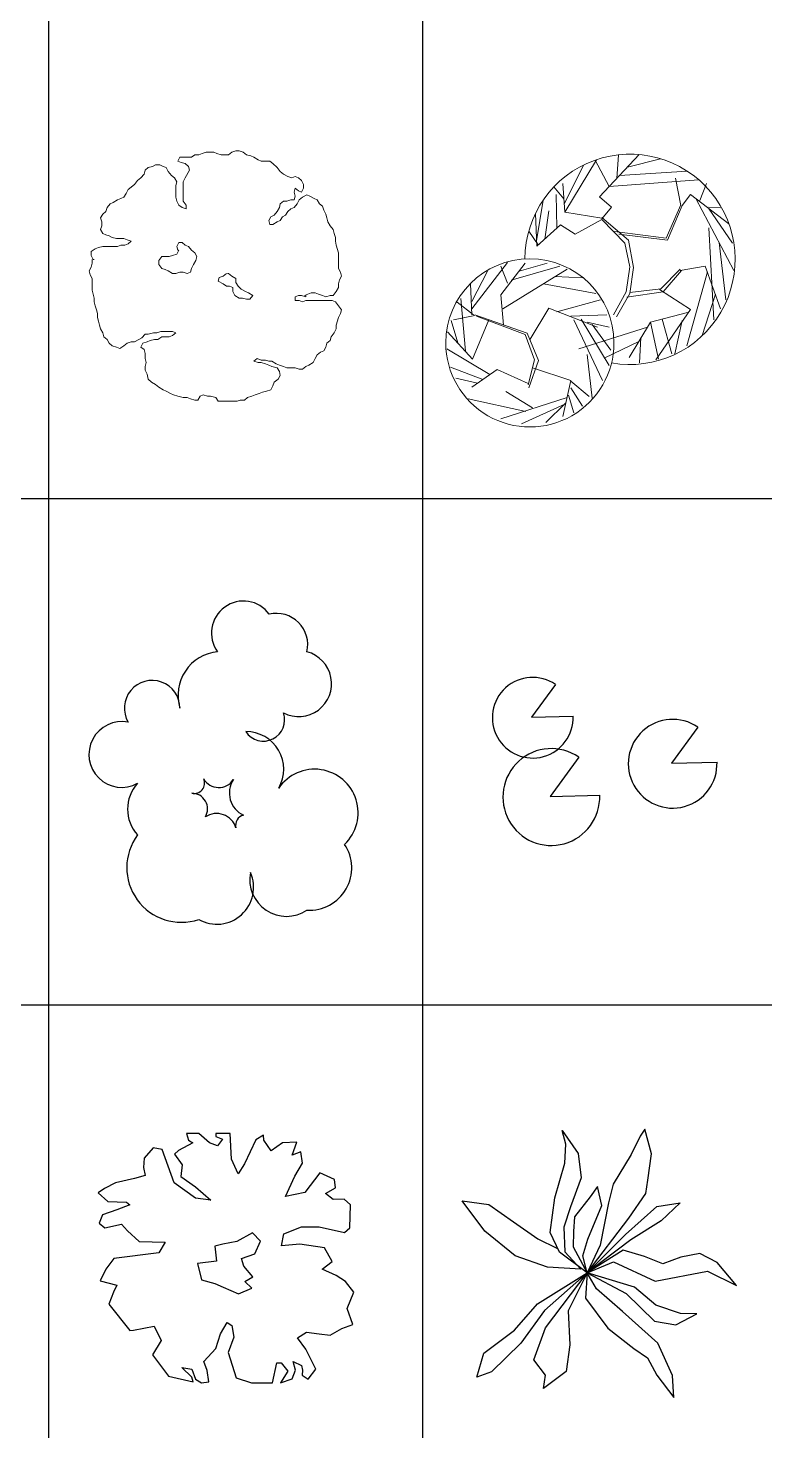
# Model space of a CAD drawing. Header units: millimetres. Extents: x -4017 to 59953, y -688 to 66564.
# Drawn here: x 28710 to 32926, y 26172 to 34195 of the extents above; entities that cross this region are included whole.
import ezdxf

# ---------------------------------------------------------------- set-up
doc = ezdxf.new("R2010")
doc.units = ezdxf.units.MM
doc.layers.add('www.cad-blocks.net', color=7, linetype='Continuous')

# ---------------------------------------------------------------- blocks, each defined once
blk = doc.blocks.new('A$C516926BB')
for p, q in [((31.2861, 38.5194), (31.2861, 0)), ((33.426, 38.5194), (33.426, 0)), ((0, 22.1292), (62.4121, 22.1292)), ((0, 19.2339), (62.4121, 19.2339))]:
    blk.add_line(p, q)
blk = doc.blocks.new('A$C5BF34323')
at = {"color": 0, "lineweight": 0}
for p, q in [((0.5201, 1.3952), (0.5082, 1.3737)), ((0.5082, 1.3737), (0.5265, 1.3659)), ((0.5865, 1.3952), (0.5201, 1.3952)), ((0.5265, 1.3659), (0.5505, 1.3591)), ((0.6048, 1.4098), (0.5865, 1.3952)), ((0.6288, 1.4098), (0.6048, 1.4098)), ((0.6472, 1.4176), (0.6288, 1.4098)), ((0.6711, 1.4255), (0.6472, 1.4176)), ((0.7135, 1.4255), (0.6711, 1.4255)), ((0.7319, 1.4176), (0.7135, 1.4255)), ((0.7558, 1.4098), (0.7319, 1.4176)), ((0.7982, 1.4098), (0.7558, 1.4098)), ((0.8166, 1.4255), (0.7982, 1.4098)), ((0.8405, 1.4323), (0.8166, 1.4255)), ((0.8589, 1.4323), (0.8405, 1.4323)), ((0.8829, 1.4255), (0.8589, 1.4323)), ((0.9013, 1.4098), (0.8829, 1.4255)), ((0.9252, 1.403), (0.9013, 1.4098)), ((0.9436, 1.3952), (0.9252, 1.403)), ((0.9676, 1.3806), (0.9436, 1.3952)), ((0.9859, 1.3737), (0.9676, 1.3806)), ((1.0339, 1.3737), (0.9859, 1.3737)), ((1.0523, 1.3591), (1.0339, 1.3737)), ((0.3148, 1.2996), (0.2964, 1.2772)), ((0.3204, 1.322), (0.3148, 1.2996)), ((0.3388, 1.3367), (0.3204, 1.322)), ((0.3627, 1.3435), (0.3388, 1.3367)), ((0.3811, 1.3513), (0.3627, 1.3435)), ((0.4051, 1.3513), (0.3811, 1.3513)), ((0.4235, 1.3435), (0.4051, 1.3513)), ((0.4418, 1.3367), (0.4235, 1.3435)), ((0.4538, 1.3142), (0.4418, 1.3367)), ((0.4714, 1.2918), (0.4538, 1.3142)), ((0.4898, 1.2772), (0.4714, 1.2918)), ((0.5505, 1.3591), (0.5689, 1.3435)), ((0.5745, 1.322), (0.5505, 1.2772)), ((0.5689, 1.3435), (0.5745, 1.322)), ((1.0762, 1.3367), (1.0523, 1.3591)), ((1.0946, 1.3142), (1.0762, 1.3367)), ((1.113, 1.2996), (1.0946, 1.3142)), ((1.137, 1.285), (1.113, 1.2996)), ((1.1609, 1.2772), (1.137, 1.285)), ((1.1793, 1.285), (1.1609, 1.2772)), ((1.1977, 1.2772), (1.1793, 1.285)), ((0.2237, 1.2108), (0.2117, 1.1884)), ((0.2605, 1.2401), (0.2237, 1.2108)), ((0.278, 1.2625), (0.2605, 1.2401)), ((0.2964, 1.2772), (0.278, 1.2625)), ((0.5018, 1.2557), (0.4898, 1.2772)), ((0.4962, 1.2332), (0.5018, 1.2557)), ((0.4962, 1.1669), (0.4962, 1.2332)), ((0.5505, 1.2772), (0.5385, 1.2557)), ((0.5385, 1.2557), (0.5385, 1.1445)), ((1.1737, 1.1962), (1.1793, 1.2186)), ((1.1793, 1.2186), (1.1977, 1.204)), ((1.2161, 1.2625), (1.1977, 1.2772)), ((1.1977, 1.204), (1.2161, 1.1962)), ((1.228, 1.2401), (1.2161, 1.2625)), ((1.2161, 1.1962), (1.228, 1.2186)), ((1.228, 1.2186), (1.228, 1.2401)), ((0.1206, 1.1298), (0.1031, 1.1074)), ((0.139, 1.1367), (0.1206, 1.1298)), ((0.163, 1.1523), (0.139, 1.1367)), ((0.1814, 1.1591), (0.163, 1.1523)), ((0.1997, 1.1669), (0.1814, 1.1591)), ((0.2117, 1.1884), (0.1997, 1.1669)), ((0.5018, 1.1445), (0.4962, 1.1669)), ((0.5137, 1.122), (0.5018, 1.1445)), ((0.5385, 1.1445), (0.5561, 1.122)), ((1.089, 1.1074), (1.0946, 1.1298)), ((1.0946, 1.1298), (1.113, 1.1445)), ((1.113, 1.1445), (1.1314, 1.1445)), ((1.1314, 1.1445), (1.1553, 1.1523)), ((1.1553, 1.1523), (1.1737, 1.1523)), ((1.1793, 1.1737), (1.1737, 1.1962)), ((1.1737, 1.1523), (1.1793, 1.1737)), ((1.1913, 1.1298), (1.1737, 1.1074)), ((1.2033, 1.1523), (1.1913, 1.1298)), ((1.2216, 1.1669), (1.2033, 1.1523)), ((1.2456, 1.1815), (1.2216, 1.1669)), ((1.264, 1.1737), (1.2456, 1.1815)), ((1.288, 1.1591), (1.264, 1.1737)), ((1.3063, 1.1523), (1.288, 1.1591)), ((1.3183, 1.1298), (1.3063, 1.1523)), ((1.3367, 1.1152), (1.3183, 1.1298)), ((0.0783, 1.0703), (0.0663, 1.0488)), ((0.0663, 1.0488), (0.0727, 1.0264)), ((0.0967, 1.0849), (0.0783, 1.0703)), ((0.1031, 1.1074), (0.0967, 1.0849)), ((0.5321, 1.1074), (0.5137, 1.122)), ((0.5561, 1.1006), (0.5321, 1.1074)), ((0.5561, 1.122), (0.5561, 1.1006)), ((1.0283, 1.0332), (1.0403, 1.0557)), ((1.0403, 1.0557), (1.0587, 1.0635)), ((1.0587, 1.0635), (1.0762, 1.0849)), ((1.0762, 1.0849), (1.089, 1.1074)), ((1.1066, 1.0557), (1.0946, 1.0332)), ((1.125, 1.0635), (1.1066, 1.0557)), ((1.137, 1.0849), (1.125, 1.0635)), ((1.1553, 1.1006), (1.137, 1.0849)), ((1.1737, 1.1074), (1.1553, 1.1006)), ((1.3431, 1.0927), (1.3367, 1.1152)), ((1.3551, 1.0703), (1.3431, 1.0927)), ((1.3607, 1.0488), (1.3551, 1.0703)), ((1.3671, 1.0264), (1.3607, 1.0488)), ((0.0727, 1.004), (0.0663, 0.9825)), ((0.0663, 0.9825), (0.0783, 0.9601)), ((0.0727, 1.0264), (0.0727, 1.004)), ((1.0339, 1.0118), (1.0283, 1.0332)), ((1.0523, 1.0118), (1.0339, 1.0118)), ((1.0762, 1.0264), (1.0523, 1.0118)), ((1.0946, 1.0332), (1.0762, 1.0264)), ((1.379, 1.004), (1.3671, 1.0264)), ((1.3974, 0.9825), (1.379, 1.004)), ((1.403, 0.9601), (1.3974, 0.9825)), ((0.0783, 0.8859), (0.0543, 0.8791)), ((0.0783, 0.9601), (0.0967, 0.9523)), ((0.163, 0.8859), (0.0783, 0.8859)), ((0.0967, 0.9523), (0.1151, 0.9454)), ((0.1151, 0.9454), (0.1334, 0.9376)), ((0.1334, 0.9376), (0.1574, 0.9308)), ((0.1574, 0.9308), (0.1997, 0.9308)), ((0.1814, 0.8937), (0.163, 0.8859)), ((0.2053, 0.8937), (0.1814, 0.8937)), ((0.1997, 0.9308), (0.2181, 0.923)), ((0.2237, 0.9005), (0.2053, 0.8937)), ((0.2181, 0.923), (0.2421, 0.9152)), ((0.2421, 0.9152), (0.2237, 0.9005)), ((0.5137, 0.9083), (0.5018, 0.8859)), ((0.5018, 0.8859), (0.5082, 0.8635)), ((0.5321, 0.9083), (0.5137, 0.9083)), ((0.5505, 0.8937), (0.5321, 0.9083)), ((0.5689, 0.8859), (0.5505, 0.8937)), ((0.5865, 0.8635), (0.5689, 0.8859)), ((1.4094, 0.9376), (1.403, 0.9601)), ((1.4094, 0.9152), (1.4094, 0.9376)), ((1.415, 0.8937), (1.4094, 0.9152)), ((1.4278, 0.8488), (1.415, 0.8937)), ((0.036, 0.8713), (0.012, 0.8566)), ((0.012, 0.8566), (0.012, 0.8342)), ((0.012, 0.8342), (0.024, 0.8118)), ((0.0184, 0.8118), (0.0184, 0.7903)), ((0.024, 0.8118), (0.0304, 0.8118)), ((0.0543, 0.8791), (0.036, 0.8713)), ((0.4171, 0.8274), (0.3995, 0.8049)), ((0.3995, 0.8049), (0.3995, 0.7825)), ((0.4594, 0.8274), (0.4171, 0.8274)), ((0.4778, 0.8342), (0.4594, 0.8274)), ((0.5018, 0.842), (0.4778, 0.8342)), ((0.5137, 0.8635), (0.5018, 0.842)), ((0.5082, 0.8635), (0.5137, 0.8635)), ((0.6048, 0.8488), (0.5865, 0.8635)), ((0.5984, 0.7825), (0.6112, 0.8049)), ((0.6168, 0.8274), (0.6048, 0.8488)), ((0.6112, 0.8049), (0.6168, 0.8274)), ((1.4278, 0.76), (1.4278, 0.8488)), ((0.012, 0.7679), (0, 0.7454)), ((0, 0.7454), (0.0064, 0.7239)), ((0.0064, 0.7239), (0.0184, 0.7015)), ((0.0184, 0.7903), (0.012, 0.7679)), ((0.3995, 0.7825), (0.4171, 0.76)), ((0.4171, 0.76), (0.4354, 0.7532)), ((0.4354, 0.7532), (0.4538, 0.7454)), ((0.4538, 0.7454), (0.4778, 0.7308)), ((0.4778, 0.7308), (0.4962, 0.7308)), ((0.4962, 0.7308), (0.5201, 0.7386)), ((0.5201, 0.7386), (0.5385, 0.7386)), ((0.5385, 0.7386), (0.5625, 0.7308)), ((0.5625, 0.7308), (0.5809, 0.7386)), ((0.5809, 0.7386), (0.5865, 0.76)), ((0.5865, 0.76), (0.5984, 0.7825)), ((0.7862, 0.7308), (0.7678, 0.7161)), ((0.7982, 0.7308), (0.7926, 0.7308)), ((0.8166, 0.7161), (0.7982, 0.7308)), ((1.4398, 0.7386), (1.4278, 0.76)), ((1.4454, 0.7161), (1.4398, 0.7386)), ((0.0184, 0.7015), (0.0184, 0.6352)), ((0.7439, 0.7083), (0.7383, 0.6869)), ((0.7383, 0.6869), (0.7678, 0.6722)), ((0.7678, 0.7161), (0.7439, 0.7083)), ((0.7678, 0.6722), (0.7862, 0.6576)), ((0.7862, 0.6576), (0.8046, 0.6576)), ((0.8046, 0.6576), (0.823, 0.6498)), ((0.8405, 0.7015), (0.8166, 0.7161)), ((0.823, 0.6498), (0.823, 0.6274)), ((0.8405, 0.6791), (0.8405, 0.7015)), ((0.8525, 0.6576), (0.8405, 0.6791)), ((0.8709, 0.642), (0.8525, 0.6576)), ((0.8949, 0.6274), (0.8709, 0.642)), ((1.415, 0.6274), (1.4278, 0.6498)), ((1.4278, 0.6722), (1.4334, 0.6937)), ((1.4278, 0.6498), (1.4278, 0.6722)), ((1.4334, 0.6937), (1.4454, 0.7161)), ((0.0184, 0.6352), (0.024, 0.6127)), ((0.024, 0.6127), (0.0304, 0.5903)), ((0.0304, 0.5903), (0.0304, 0.5688)), ((0.0304, 0.5688), (0.036, 0.5464)), ((0.823, 0.6274), (0.8349, 0.6059)), ((0.8349, 0.6059), (0.8589, 0.5903)), ((0.8589, 0.5903), (0.8773, 0.5903)), ((0.8773, 0.5903), (0.9013, 0.5835)), ((0.9132, 0.6205), (0.8949, 0.6274)), ((0.9013, 0.5835), (0.9196, 0.5835)), ((0.9372, 0.6059), (0.9132, 0.6205)), ((0.9196, 0.5835), (0.9372, 0.6059)), ((1.1793, 0.5981), (1.1977, 0.6059)), ((1.1793, 0.5756), (1.1793, 0.5981)), ((1.2033, 0.5756), (1.1793, 0.5756)), ((1.1977, 0.6059), (1.2161, 0.6059)), ((1.2216, 0.5688), (1.2033, 0.5756)), ((1.2161, 0.6059), (1.24, 0.5981)), ((1.24, 0.5756), (1.2216, 0.5688)), ((1.2336, 0.6059), (1.252, 0.6127)), ((1.24, 0.5981), (1.24, 0.6059)), ((1.391, 0.5756), (1.24, 0.5756)), ((1.252, 0.6127), (1.2704, 0.6205)), ((1.2704, 0.6205), (1.2944, 0.6205)), ((1.2944, 0.6205), (1.3127, 0.6127)), ((1.3127, 0.6127), (1.3367, 0.6059)), ((1.3367, 0.6059), (1.3551, 0.5981)), ((1.3551, 0.5981), (1.379, 0.6059)), ((1.379, 0.6059), (1.3974, 0.6059)), ((1.4094, 0.5688), (1.391, 0.5756)), ((1.3974, 0.6059), (1.415, 0.6274)), ((1.4278, 0.5464), (1.4094, 0.5688)), ((0.036, 0.5464), (0.0423, 0.5239)), ((0.0423, 0.5239), (0.0487, 0.5025)), ((0.0487, 0.5025), (0.0487, 0.48)), ((1.4454, 0.5239), (1.4278, 0.5464)), ((1.4278, 0.48), (1.4398, 0.5025)), ((1.4398, 0.5025), (1.4454, 0.5239)), ((0.0487, 0.48), (0.0543, 0.4576)), ((0.0543, 0.4576), (0.0607, 0.4351)), ((0.0607, 0.4351), (0.0663, 0.4137)), ((0.0663, 0.4137), (0.0783, 0.3912)), ((1.403, 0.3912), (1.415, 0.4137)), ((1.415, 0.4351), (1.4278, 0.48)), ((1.415, 0.4137), (1.415, 0.4351)), ((0.0783, 0.3912), (0.0847, 0.3688)), ((0.0847, 0.3688), (0.1031, 0.3542)), ((0.1031, 0.3542), (0.1151, 0.3317)), ((0.1151, 0.3317), (0.1334, 0.3171)), ((0.1997, 0.3171), (0.2181, 0.3317)), ((0.2181, 0.3317), (0.2421, 0.3395)), ((0.2421, 0.3395), (0.2605, 0.3395)), ((0.2605, 0.3395), (0.2844, 0.3542)), ((0.2844, 0.3542), (0.3028, 0.362)), ((0.3084, 0.3317), (0.2964, 0.3103)), ((0.3028, 0.362), (0.3204, 0.3834)), ((0.3324, 0.3395), (0.3084, 0.3317)), ((0.3204, 0.3834), (0.3388, 0.3834)), ((0.3508, 0.3473), (0.3324, 0.3395)), ((0.3388, 0.3834), (0.3691, 0.3912)), ((0.3747, 0.3542), (0.3508, 0.3473)), ((0.3691, 0.3912), (0.3875, 0.3912)), ((0.3931, 0.3542), (0.3747, 0.3542)), ((0.3875, 0.3912), (0.4115, 0.399)), ((0.4171, 0.3688), (0.3931, 0.3542)), ((0.4115, 0.399), (0.4778, 0.399)), ((0.4594, 0.3688), (0.4171, 0.3688)), ((0.4778, 0.3766), (0.4594, 0.3688)), ((0.4778, 0.399), (0.4962, 0.3912)), ((0.4962, 0.3912), (0.4778, 0.3766)), ((1.3551, 0.3103), (1.3607, 0.3317)), ((1.3607, 0.3317), (1.379, 0.3473)), ((1.379, 0.3473), (1.3854, 0.3688)), ((1.3854, 0.3688), (1.403, 0.3912)), ((0.1334, 0.3171), (0.1574, 0.3103)), ((0.1574, 0.3103), (0.1758, 0.3025)), ((0.1758, 0.3025), (0.1997, 0.3171)), ((0.2964, 0.3103), (0.3148, 0.2956)), ((0.3148, 0.2956), (0.3204, 0.2732)), ((0.3204, 0.2732), (0.3204, 0.2439)), ((0.3204, 0.2439), (0.3268, 0.2215)), ((0.9436, 0.2293), (0.962, 0.2439)), ((0.962, 0.2439), (0.9859, 0.2361)), ((1.2824, 0.2215), (1.2944, 0.2439)), ((1.2944, 0.2439), (1.3063, 0.2654)), ((1.3063, 0.2654), (1.3247, 0.281)), ((1.3247, 0.281), (1.3431, 0.2878)), ((1.3431, 0.2878), (1.3551, 0.3103)), ((0.3268, 0.2215), (0.3204, 0.199)), ((0.3204, 0.199), (0.3204, 0.1776)), ((0.3204, 0.1776), (0.3324, 0.1551)), ((0.9676, 0.2215), (0.9436, 0.2293)), ((0.9859, 0.2215), (0.9676, 0.2215)), ((0.9859, 0.2361), (1.0099, 0.2361)), ((1.0099, 0.2137), (0.9859, 0.2215)), ((1.0099, 0.2361), (1.0283, 0.2293)), ((1.0283, 0.2068), (1.0099, 0.2137)), ((1.0283, 0.2293), (1.0467, 0.2293)), ((1.0467, 0.199), (1.0283, 0.2068)), ((1.0467, 0.2293), (1.0706, 0.2137)), ((1.0762, 0.1922), (1.0467, 0.199)), ((1.0706, 0.2137), (1.089, 0.2068)), ((1.089, 0.1698), (1.0762, 0.1922)), ((1.089, 0.2068), (1.113, 0.199)), ((1.0946, 0.1473), (1.089, 0.1698)), ((1.113, 0.199), (1.1314, 0.1922)), ((1.1314, 0.1922), (1.1793, 0.1922)), ((1.1793, 0.1922), (1.2033, 0.1844)), ((1.2033, 0.1844), (1.2216, 0.1844)), ((1.2216, 0.1844), (1.24, 0.199)), ((1.24, 0.199), (1.2584, 0.2068)), ((1.2584, 0.2068), (1.2824, 0.2215)), ((0.3324, 0.1551), (0.3388, 0.1259)), ((0.3388, 0.1259), (0.3571, 0.1103)), ((0.3571, 0.1103), (0.3811, 0.0956)), ((0.3811, 0.0956), (0.3995, 0.081)), ((0.3995, 0.081), (0.4235, 0.0663)), ((1.0403, 0.0663), (1.0523, 0.0888)), ((1.0523, 0.0888), (1.0587, 0.1103)), ((1.0587, 0.1103), (1.0826, 0.1259)), ((1.0826, 0.1259), (1.0946, 0.1473)), ((0.4235, 0.0663), (0.4418, 0.0585)), ((0.4418, 0.0585), (0.4658, 0.0439)), ((0.4658, 0.0439), (0.4842, 0.0371)), ((0.4842, 0.0371), (0.5082, 0.0293)), ((0.5082, 0.0293), (0.5385, 0.0224)), ((0.5385, 0.0224), (0.5625, 0.0224)), ((0.5625, 0.0224), (0.5809, 0.0146)), ((0.5809, 0.0146), (0.6048, 0.0068)), ((0.6048, 0.0068), (0.6232, 0.0068)), ((0.6232, 0.0068), (0.6352, 0.0293)), ((0.6352, 0.0293), (0.6536, 0.0371)), ((0.6536, 0.0371), (0.6775, 0.0293)), ((0.6775, 0.0293), (0.6959, 0.0293)), ((0.6959, 0.0293), (0.7255, 0.0224)), ((0.7255, 0.0224), (0.7383, 0)), ((0.7383, 0), (0.8469, 0)), ((0.8469, 0), (0.8653, 0.0068)), ((0.8653, 0.0068), (0.8893, 0.0068)), ((0.8893, 0.0068), (0.9076, 0.0224)), ((0.9076, 0.0224), (0.9316, 0.0293)), ((0.9316, 0.0293), (0.95, 0.0371)), ((0.95, 0.0371), (0.974, 0.0439)), ((0.974, 0.0439), (0.9923, 0.0517)), ((0.9923, 0.0517), (1.0163, 0.0585)), ((1.0163, 0.0585), (1.0403, 0.0663))]:
    blk.add_line(p, q, dxfattribs=at)
blk = doc.blocks.new('A$C6FF76E15')
at = {"color": 0, "lineweight": 0}
for p, q in [((0.6814, 1.2284), (0.8623, 1.5286)), ((0.9348, 1.3753), (0.8543, 1.5258)), ((0.8798, 1.317), (1.1068, 1.5576)), ((0.9782, 1.4213), (0.9884, 1.5564)), ((1.0398, 1.4865), (1.228, 1.5342)), ((0.6778, 1.2746), (0.7868, 1.4974)), ((0.9945, 1.4386), (1.3812, 1.4632)), ((0.6755, 1.3049), (0.6189, 1.3738)), ((0.6814, 1.2284), (0.6687, 1.393)), ((0.9348, 1.3753), (1.4465, 1.4142)), ((1.3443, 1.2664), (1.3147, 1.4225)), ((1.4541, 1.2959), (1.4921, 1.393)), ((0.5196, 1.064), (0.5576, 1.298)), ((0.6358, 1.1384), (0.6307, 1.3297)), ((0.9474, 1.258), (0.8798, 1.317)), ((1.3527, 1.2664), (1.3992, 1.3297)), ((1.3992, 1.3297), (1.6188, 1.1609)), ((1.43, 1.306), (1.6483, 0.8951)), ((0.5209, 1.0343), (0.5124, 1.22)), ((0.5656, 1.0747), (0.5885, 1.2369)), ((0.8925, 1.1947), (0.6814, 1.2284)), ((0.8925, 1.1904), (0.9474, 1.258)), ((1.3443, 1.2706), (1.2599, 1.0807)), ((1.2683, 1.0681), (1.3527, 1.2664)), ((1.5022, 1.2505), (1.6399, 1.0512)), ((1.5048, 1.258), (1.5723, 1.2537)), ((0.6561, 1.1567), (0.5209, 1.0343)), ((0.7405, 1.1018), (0.6561, 1.1567)), ((0.8925, 1.1862), (0.7405, 1.1018)), ((0.8925, 1.1989), (1.0445, 1.0681)), ((1.0234, 1.0512), (0.8925, 1.1862)), ((1.5048, 1.1398), (1.5343, 0.6124)), ((0.5283, 1.041), (0.4749, 1.1207)), ((1.2599, 1.0807), (0.9643, 1.1187)), ((0.9896, 1.1018), (1.2683, 1.0681)), ((1.053, 0.9162), (1.0234, 1.0512)), ((1.0445, 1.0681), (1.0741, 0.912)), ((1.5639, 1.0554), (1.6019, 0.7263)), ((0.1494, 0.6757), (0.352, 0.9415)), ((0.1494, 0.7179), (0.238, 0.8909)), ((0.314, 0.7558), (0.4534, 0.9373)), ((0.352, 0.8233), (0.314, 0.9204)), ((0.3267, 0.6757), (0.6941, 0.9035)), ((0.3732, 0.8402), (0.6518, 0.9204)), ((0.4196, 0.8909), (0.5801, 0.9373)), ((1.0318, 0.7727), (1.053, 0.9162)), ((1.0741, 0.912), (1.053, 0.7643)), ((1.2303, 0.7896), (1.3401, 0.9035)), ((1.243, 0.7727), (1.3485, 0.8951)), ((1.3401, 0.8951), (1.4836, 0.9204)), ((1.4963, 0.8866), (1.3781, 0.4647)), ((1.4836, 0.9204), (1.5723, 0.6757)), ((0.1494, 0.6419), (0.1409, 0.8191)), ((0.5589, 0.8191), (0.8587, 0.7643)), ((0.6265, 0.8613), (0.7827, 0.8529)), ((0.1131, 0.4328), (0.086, 0.7347)), ((0.3309, 0.5828), (0.314, 0.7558)), ((0.6349, 0.6588), (0.8841, 0.7263)), ((0.9601, 0.6419), (1.0318, 0.7727)), ((1.053, 0.7643), (0.977, 0.6292)), ((1.0361, 0.7432), (1.243, 0.7727)), ((1.053, 0.7685), (1.2303, 0.7896)), ((1.2219, 0.7854), (1.3992, 0.6714)), ((1.5428, 0.7601), (1.4668, 0.5238)), ((0.1578, 0.6419), (0.0649, 0.7136)), ((0.1663, 0.6419), (0.466, 0.5364)), ((0.4829, 0.5027), (0.5885, 0.6799)), ((0.5885, 0.6799), (0.8672, 0.5702)), ((0.7152, 0.6335), (0.9221, 0.6419)), ((1.3823, 0.6546), (1.1712, 0.5997)), ((1.3992, 0.6714), (1.2007, 0.3845)), ((0.0686, 0.4811), (0.0311, 0.6081)), ((0.1663, 0.6377), (0.0438, 0.6124)), ((0.2465, 0.6124), (0.1536, 0.3887)), ((0.4534, 0.528), (0.1747, 0.6335)), ((0.7321, 0.6124), (0.8967, 0.2664)), ((1.1543, 0.5702), (0.7616, 0.4478)), ((0.7743, 0.6166), (0.9347, 0.3508)), ((0.8081, 0.5997), (0.9347, 0.5702)), ((0.8376, 0.587), (0.9432, 0.4394)), ((1.1712, 0.5997), (1.0487, 0.3972)), ((1.1712, 0.5997), (1.2176, 0.3887)), ((1.2387, 0.6166), (1.2936, 0.4183)), ((1.3527, 0.6081), (1.3105, 0.4183)), ((0.1536, 0.3887), (0.01, 0.5449)), ((0.5083, 0.3845), (0.4534, 0.528)), ((0.466, 0.5364), (0.5294, 0.3803)), ((1.1078, 0.49), (0.9052, 0.3929)), ((1.1163, 0.5111), (1.1078, 0.3676)), ((0.252, 0.3008), (0.0058, 0.4478)), ((0.8081, 0.414), (0.8376, 0.1651)), ((0.211, 0.2719), (0.0269, 0.3423)), ((0.2929, 0.3297), (0.1494, 0.2284)), ((0.4703, 0.2495), (0.2929, 0.3297)), ((0.4703, 0.241), (0.5083, 0.3845)), ((0.5294, 0.3803), (0.4745, 0.2242)), ((0.4956, 0.3381), (0.7152, 0.2664)), ((0.1819, 0.2513), (0.0565, 0.279)), ((0.7152, 0.2664), (0.6687, 0.0596)), ((0.7152, 0.2621), (0.8207, 0.1735)), ((0.4576, 0.0891), (0.1283, 0.1609)), ((0.6941, 0.1693), (0.314, 0.0469)), ((0.4956, 0.1102), (0.3436, 0.2031)), ((0.7025, 0.182), (0.7321, 0.0807)), ((0.7152, 0.2242), (0.7827, 0.1187)), ((0.6814, 0.1313), (0.4323, 0.0174)), ((0.6856, 0.1356), (0.5716, 0.0258))]:
    blk.add_line(p, q, dxfattribs=at)
for centre, major_axis, start_param, end_param in [((1.054, 0.9586), (0.6013, 0), 4.535814, 9.42032), ((0.4811, 0.4811), (-0.3402, 0.3402), 3.926991, 7.068583), ((0.4811, 0.4811), (0.3402, 0.3402), 2.356194, 5.497787)]:
    blk.add_ellipse(centre, major_axis=major_axis, ratio=1, start_param=start_param, end_param=end_param, dxfattribs=at)
blk = doc.blocks.new('A$C288341B1')
for centre, major_axis, start_param, end_param in [((0.8839, 1.6649), (0.1293, 0.1293), 6.125618, 9.267207), ((1.0723, 1.5974), (0.1269, 0.1269), 5.272917, 7.295486), ((0.759, 1.3089), (0.1765, 0.1765), 0.878312, 2.656089), ((1.1997, 1.3752), (-0.1331, 0.1331), 1.875574, 5.242643), ((0.3616, 1.2352), (-0.1124, 0.1124), 3.927053, 7.600051), ((0.9983, 1.168), (0.0857, 0.0857), 2.943033, 5.83648), ((0.1878, 0.9702), (-0.1329, 0.1329), -0.981885, 2.858615), ((0.8997, 0.886), (0.1519, 0.1519), 4.974241, 7.079302), ((1.2909, 0.637), (-0.1762, 0.1762), 3.116098, 6.464289), ((0.439, 0.6577), (0.1543, 0.1543), 1.612818, 3.099573), ((0.6019, 0.807), (0.0422, 0.0422), 3.700815, 5.91592), ((0.7427, 0.8814), (0.0706, 0.0706), 2.883553, 4.91336), ((0.9428, 0.7497), (-0.0987, 0.0987), 0.204728, 1.923202), ((0.5885, 0.6589), (-0.0636, 0.0636), 3.395358, 5.497787), ((0.7301, 0.5173), (-0.0816, 0.0816), 4.217334, 6.085809), ((0.8987, 0.5649), (-0.0423, 0.0423), -0.541371, 1.030437), ((0.5291, 0.3232), (0.2211, 0.2211), 1.715931, 4.249431), ((1.2612, 0.322), (0.1712, 0.1712), 3.86939, 6.086098), ((0.7315, 0.2102), (-0.149, 0.149), 1.843714, 4.342214), ((1.1303, 0.2547), (-0.1485, 0.1485), 0.591301, 2.946959)]:
    blk.add_ellipse(centre, major_axis=major_axis, ratio=1, start_param=start_param, end_param=end_param)
blk = doc.blocks.new('A$C14D728BD')
for p, q in [((0.3608, 0.921), (0.224, 0.733)), ((0.224, 0.733), (0.4609, 0.7395)), ((1.1745, 0.6769), (1.024, 0.4701)), ((0.4932, 0.5054), (0.3291, 0.2799)), ((1.024, 0.4701), (1.2846, 0.4772)), ((0.3291, 0.2799), (0.6134, 0.2876))]:
    blk.add_line(p, q)
for centre, major_axis, start_param, end_param in [((0.2303, 0.7306), (-0.2308, 0), 4.111415, 9.463023), ((1.0309, 0.4675), (-0.2539, 0), 4.111416, 9.463024), ((0.3366, 0.277), (-0.277, 0), 4.111417, 9.463025)]:
    blk.add_ellipse(centre, major_axis=major_axis, ratio=1, start_param=start_param, end_param=end_param)
blk = doc.blocks.new('A$C67CD2535')
for p, q in [((0.541, 1.3728), (0.459, 1.329)), ((0.5764, 1.4256), (0.5054, 1.4256)), ((0.5054, 1.4256), (0.5164, 1.3875)), ((0.5164, 1.3875), (0.541, 1.3728)), ((0.6366, 1.3728), (0.5764, 1.4256)), ((0.683, 1.3553), (0.6366, 1.3728)), ((0.754, 1.4256), (0.6721, 1.4256)), ((0.6721, 1.4256), (0.6721, 1.408)), ((0.6721, 1.408), (0.7103, 1.3933)), ((0.7103, 1.3933), (0.683, 1.3553)), ((0.7622, 1.2792), (0.754, 1.4256)), ((0.9016, 1.3904), (0.836, 1.2529)), ((0.9453, 1.4168), (0.9016, 1.3904)), ((0.948, 1.3875), (0.9453, 1.4168)), ((0.989, 1.326), (0.948, 1.3875)), ((1.0546, 1.3728), (0.989, 1.326)), ((1.1365, 1.3758), (1.0546, 1.3728)), ((1.1092, 1.3026), (1.1365, 1.3758)), ((0.2622, 1.285), (0.2595, 1.2324)), ((0.3142, 1.3436), (0.2622, 1.285)), ((0.3661, 1.3348), (0.3142, 1.3436)), ((0.4344, 1.1446), (0.3661, 1.3348)), ((0.459, 1.329), (0.4371, 1.3085)), ((0.4371, 1.3085), (0.4808, 1.247)), ((1.1584, 1.3202), (1.1092, 1.3026)), ((1.1693, 1.2557), (1.1584, 1.3202)), ((0.2595, 1.2324), (0.2677, 1.1855)), ((0.4808, 1.247), (0.4726, 1.1797)), ((0.8005, 1.1943), (0.7622, 1.2792)), ((0.836, 1.2529), (0.8005, 1.1943)), ((1.1256, 1.1826), (1.1693, 1.2557)), ((0.0983, 1.1446), (0.0355, 1.1123)), ((0.2076, 1.1679), (0.0983, 1.1446)), ((0.2677, 1.1855), (0.2076, 1.1679)), ((0.5573, 1.0567), (0.4344, 1.1446)), ((0.4726, 1.1797), (0.5573, 1.1211)), ((1.071, 1.0655), (1.1256, 1.1826)), ((1.2677, 1.2002), (1.183, 1.0889)), ((1.3523, 1.1621), (1.2677, 1.2002)), ((1.3579, 1.1153), (1.3523, 1.1621)), ((0.0355, 1.1123), (0, 1.086)), ((0, 1.086), (0.0546, 1.0363)), ((0.5573, 1.1211), (0.6447, 1.045)), ((0.6447, 1.045), (0.5573, 1.0567)), ((1.183, 1.0889), (1.071, 1.0655)), ((1.3005, 1.0831), (1.3579, 1.1153)), ((1.3442, 1.0479), (1.3005, 1.0831)), ((1.407, 1.0508), (1.3442, 1.0479)), ((1.4425, 1.0187), (1.407, 1.0508)), ((0.1065, 0.9894), (0.0246, 0.9601)), ((0.0546, 1.0363), (0.1612, 1.0333)), ((0.1803, 1.0187), (0.1065, 0.9894)), ((0.1612, 1.0333), (0.1803, 1.0187)), ((1.4398, 0.8869), (1.4425, 1.0187)), ((0.0246, 0.9601), (0.0055, 0.9133)), ((0.0055, 0.9133), (0.0382, 0.8869)), ((0.0382, 0.8869), (0.1339, 0.9074)), ((0.1339, 0.9074), (0.1666, 0.8694)), ((1.0628, 0.8518), (1.1639, 0.8928)), ((1.1639, 0.8928), (1.2649, 0.8928)), ((1.2649, 0.8928), (1.4097, 0.8606)), ((1.4097, 0.8606), (1.4398, 0.8869)), ((0.1666, 0.8694), (0.235, 0.8079)), ((0.235, 0.8079), (0.3825, 0.8049)), ((0.3825, 0.8049), (0.3469, 0.7435)), ((0.7923, 0.8079), (0.7131, 0.7932)), ((0.8824, 0.8577), (0.7923, 0.8079)), ((0.9289, 0.8108), (0.8824, 0.8577)), ((0.8961, 0.7376), (0.9289, 0.8108)), ((1.0491, 0.7844), (1.0628, 0.8518)), ((0.3469, 0.7435), (0.0901, 0.7113)), ((0.7131, 0.7932), (0.6666, 0.7816)), ((0.6666, 0.7816), (0.6775, 0.6966)), ((0.8196, 0.7113), (0.8961, 0.7376)), ((1.1529, 0.7932), (1.0491, 0.7844)), ((1.295, 0.7728), (1.1529, 0.7932)), ((1.3387, 0.6937), (1.295, 0.7728)), ((0.0437, 0.6498), (0.0109, 0.5825)), ((0.0901, 0.7113), (0.0437, 0.6498)), ((0.6775, 0.6966), (0.5682, 0.6821)), ((0.5682, 0.6821), (0.5901, 0.5883)), ((0.8333, 0.6674), (0.8196, 0.7113)), ((0.8852, 0.6059), (0.8333, 0.6674)), ((1.2814, 0.6498), (1.3387, 0.6937)), ((1.3606, 0.6147), (1.2814, 0.6498)), ((0.0109, 0.5825), (0.1065, 0.5591)), ((0.5901, 0.5883), (0.6666, 0.5678)), ((0.6666, 0.5678), (0.7158, 0.5474)), ((0.8387, 0.5796), (0.8852, 0.6059)), ((0.8797, 0.5415), (0.8387, 0.5796)), ((1.4152, 0.5796), (1.3606, 0.6147)), ((1.4616, 0.5181), (1.4152, 0.5796)), ((0.0874, 0.5181), (0.0601, 0.4507)), ((0.1065, 0.5591), (0.0874, 0.5181)), ((0.7158, 0.5474), (0.8032, 0.5093)), ((0.8032, 0.5093), (0.8797, 0.5415)), ((1.4234, 0.4244), (1.4616, 0.5181)), ((0.0601, 0.4507), (0.1803, 0.2986)), ((1.4562, 0.3337), (1.4234, 0.4244)), ((0.2022, 0.3015), (0.3196, 0.3249)), ((0.3196, 0.3249), (0.3606, 0.2429)), ((0.6994, 0.281), (0.7377, 0.3454)), ((0.7377, 0.3454), (0.765, 0.3278)), ((0.765, 0.3278), (0.7759, 0.2605)), ((1.3934, 0.3103), (1.4562, 0.3337)), ((0.1803, 0.2986), (0.2022, 0.3015)), ((0.3606, 0.2429), (0.3115, 0.161)), ((0.6721, 0.1961), (0.6994, 0.281)), ((0.7759, 0.2605), (0.7431, 0.1727)), ((1.1393, 0.2576), (1.1912, 0.2898)), ((1.1884, 0.1932), (1.1393, 0.2576)), ((1.1912, 0.2898), (1.2649, 0.281)), ((1.2649, 0.281), (1.3278, 0.2722)), ((1.3278, 0.2722), (1.3934, 0.3103)), ((0.3115, 0.161), (0.4016, 0.038)), ((0.6038, 0.1229), (0.6721, 0.1961)), ((0.7431, 0.1727), (0.7896, 0.0292)), ((1.2458, 0.079), (1.1884, 0.1932)), ((0.5355, 0.0322), (0.4781, 0.0878)), ((0.4781, 0.0878), (0.5355, 0.079)), ((0.6229, 0.0702), (0.6038, 0.1229)), ((0.9972, 0), (1.0218, 0.1141)), ((1.0218, 0.1141), (1.0464, 0.1141)), ((1.0464, 0.1141), (1.0846, 0.0673)), ((1.1284, 0.0732), (1.1147, 0.1229)), ((1.1147, 0.1229), (1.1639, 0.0995)), ((1.1639, 0.0995), (1.1693, 0.0732)), ((0.4016, 0.038), (0.5436, 0.0058)), ((0.5355, 0.079), (0.5573, 0.0204)), ((0.5436, 0.0058), (0.5355, 0.0322)), ((0.5573, 0.0204), (0.5901, 0)), ((0.5901, 0), (0.6338, 0.0058)), ((0.6338, 0.0058), (0.6229, 0.0702)), ((0.7896, 0.0292), (0.877, 0)), ((0.877, 0), (0.9972, 0)), ((1.0846, 0.0673), (1.0437, 0)), ((1.0437, 0), (1.1092, 0.0234)), ((1.1092, 0.0234), (1.1284, 0.0732)), ((1.1693, 0.0732), (1.1666, 0.0439)), ((1.1666, 0.0439), (1.2021, 0.0204)), ((1.2021, 0.0204), (1.2458, 0.079))]:
    blk.add_line(p, q)
blk = doc.blocks.new('A$C69043418')
for p, q in [((0.5918, 1.4503), (0.5709, 1.528)), ((0.5709, 1.528), (0.6628, 1.3968)), ((1.0442, 1.5355), (1.0179, 1.4958)), ((1.0833, 1.3948), (1.0442, 1.5355)), ((0.587, 1.3401), (0.5918, 1.4503)), ((1.0179, 1.4958), (0.9661, 1.3904)), ((0.6628, 1.3968), (0.6805, 1.2568)), ((0.9661, 1.3904), (0.8633, 1.2202)), ((1.0614, 1.2433), (1.0833, 1.3948)), ((0.5289, 1.1434), (0.587, 1.3401)), ((0.6805, 1.2568), (0.6184, 1.0904)), ((0.7739, 1.2067), (0.7308, 1.1479)), ((0.7987, 1.0986), (0.7739, 1.2067)), ((0.8633, 1.2202), (0.837, 1.1139)), ((1.0505, 1.1675), (1.0614, 1.2433)), ((0, 1.1256), (0.1516, 1.1038)), ((0.1297, 0.9522), (0, 1.1256)), ((0.5035, 0.9445), (0.5289, 1.1434)), ((0.7308, 1.1479), (0.6415, 1.0344)), ((0.9528, 1.0268), (1.0505, 1.1675)), ((0.1516, 1.1038), (0.2922, 1.0061)), ((0.6184, 1.0904), (0.5801, 0.9751)), ((0.719, 0.9058), (0.7987, 1.0986)), ((0.837, 1.1139), (0.7885, 0.8711)), ((0.9346, 0.9336), (1.1132, 1.0938)), ((1.1132, 1.0938), (1.2473, 1.1143)), ((1.2473, 1.1143), (1.1372, 1.0119)), ((0.2922, 1.0061), (0.4329, 0.9084)), ((0.5801, 0.9751), (0.5866, 0.8334)), ((0.6415, 1.0344), (0.636, 0.9503)), ((0.7141, 0.7131), (0.9528, 1.0268)), ((1.1372, 1.0119), (0.964, 0.9024)), ((0.3028, 0.8112), (0.1297, 0.9522)), ((0.4329, 0.9084), (0.5411, 0.8541)), ((0.557, 0.8313), (0.5035, 0.9445)), ((0.636, 0.9503), (0.6337, 0.8619)), ((0.6904, 0.811), (0.719, 0.9058)), ((0.7141, 0.7131), (0.9346, 0.9336)), ((0.964, 0.9024), (0.7141, 0.7131)), ((0.4868, 0.7459), (0.3028, 0.8112)), ((0.7141, 0.7131), (0.557, 0.8313)), ((0.5866, 0.8334), (0.6785, 0.7355)), ((0.6337, 0.8619), (0.7141, 0.7131)), ((0.7141, 0.7131), (0.6904, 0.811)), ((0.7885, 0.8711), (0.7141, 0.7131)), ((0.921, 0.8435), (0.7141, 0.7131)), ((1.0416, 0.8072), (0.921, 0.8435)), ((1.147, 0.766), (1.0416, 0.8072)), ((1.2499, 0.803), (1.147, 0.766)), ((1.3584, 0.8242), (1.2499, 0.803)), ((1.4591, 0.7728), (1.3584, 0.8242)), ((0.6785, 0.7355), (0.4868, 0.7459)), ((0.7141, 0.7131), (0.866, 0.7758)), ((0.866, 0.7758), (1.1031, 0.6666)), ((1.1031, 0.6666), (1.4024, 0.7237)), ((1.4024, 0.7237), (1.5693, 0.642)), ((1.5693, 0.642), (1.4591, 0.7728)), ((0.4296, 0.536), (0.7141, 0.7131)), ((0.7141, 0.7131), (0.4695, 0.4992)), ((0.4755, 0.3994), (0.7141, 0.7131)), ((0.7141, 0.7131), (0.6056, 0.4967)), ((0.7141, 0.7131), (0.7041, 0.5681)), ((0.7687, 0.623), (0.7141, 0.7131)), ((0.7141, 0.7131), (0.938, 0.5963)), ((0.9859, 0.6321), (0.7141, 0.7131)), ((0.7041, 0.5681), (0.832, 0.3972)), ((0.9157, 0.4931), (0.7687, 0.623)), ((0.938, 0.5963), (1.1001, 0.4377)), ((1.1064, 0.5291), (0.9859, 0.6321)), ((0.2996, 0.3855), (0.4296, 0.536)), ((0.4695, 0.4992), (0.3355, 0.3124)), ((0.6056, 0.4967), (0.6161, 0.3018)), ((1.1194, 0.3122), (0.9157, 0.4931)), ((1.2478, 0.4815), (1.1064, 0.5291)), ((1.3428, 0.4792), (1.2478, 0.4815)), ((1.1001, 0.4377), (1.2223, 0.4158)), ((1.2223, 0.4158), (1.3428, 0.4792)), ((0.1241, 0.2543), (0.2996, 0.3855)), ((0.4102, 0.2154), (0.4755, 0.3994)), ((0.832, 0.3972), (0.9805, 0.2816)), ((0.0835, 0.1173), (0.1241, 0.2543)), ((0.3355, 0.3124), (0.1672, 0.1466)), ((0.6161, 0.3018), (0.5942, 0.1502)), ((0.9805, 0.2816), (1.0588, 0.2269)), ((1.2017, 0.1272), (1.1194, 0.3122)), ((0.4751, 0.1287), (0.4102, 0.2154)), ((1.0588, 0.2269), (1.1139, 0.1282)), ((0.1672, 0.1466), (0.0835, 0.1173)), ((0.5942, 0.1502), (0.4642, 0.0529)), ((0.4642, 0.0529), (0.4751, 0.1287)), ((1.1139, 0.1282), (1.2098, 0)), ((1.2098, 0), (1.2017, 0.1272))]:
    blk.add_line(p, q)

msp = doc.modelspace()

# ---------------------------------------------------------------- block references
at = {"xscale": 1000, "yscale": 1000, "zscale": 1000}
for name, p in [('A$C5BF34323', (29059.2, 32060.2)), ('A$C6FF76E15', (31100.6, 31913.2)), ('A$C288341B1', (29058.9, 29070.1)), ('A$C14D728BD', (31367.6, 29520)), ('A$C67CD2535', (29111.9, 26447)), ('A$C69043418', (31194.9, 26362.4))]:
    msp.add_blockref(name, p, dxfattribs=at)
at = {"layer": 'www.cad-blocks.net', "color": 155, "true_color": 0x546d8e, "xscale": 1000, "yscale": 1000, "zscale": 1000}
msp.add_blockref('A$C516926BB', (-2458.7, 9375.6), dxfattribs=at)

doc.saveas('drawing.dxf')
